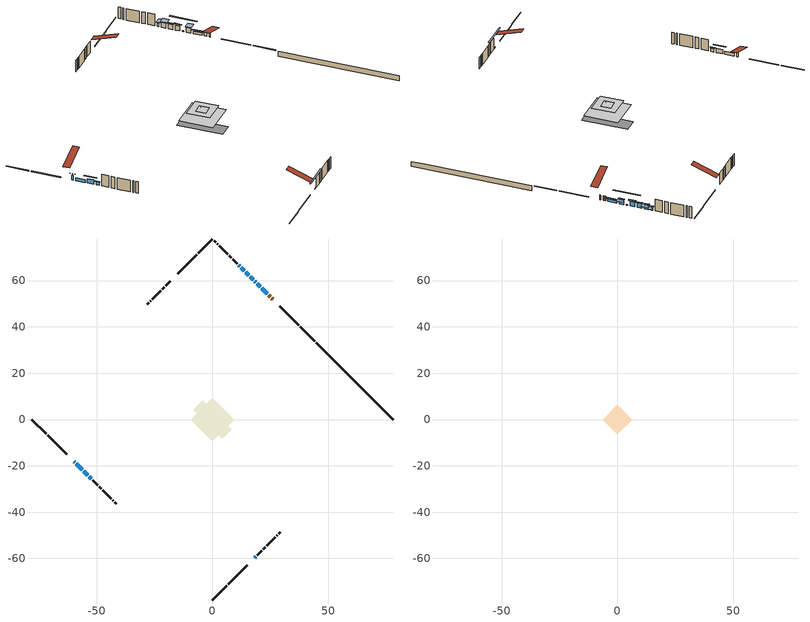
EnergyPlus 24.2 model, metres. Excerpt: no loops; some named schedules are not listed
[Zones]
conditioned space
 floor outside (Floor1 construction): -0.88,0 0,0.88 0.88,0 0,-0.88 z0.76
 floor adiabatic (AdiabaticFloorConstruction): -9.42,0 0,9.42 9.42,0 0,-9.42 z3.2
 floor foundation (Slab1 construction): -8.3,4.29 -4.29,8.3 8.3,-4.29 4.29,-8.3 z-1.37
 wall outside (RimJoist1 construction): 0,-77.94 6.22,-71.72 / -77.94,0 -71.72,-6.22 / 0,77.94 -6.22,71.72 / 44.09,33.85 37.87,40.07 z0.76:1.06
 wall outside (RimJoist2 construction): 6.88,-71.06 15.01,-62.93 / -71.06,-6.88 -62.93,-15.01 / -6.88,71.06 -15.01,62.93 / 37.21,40.73 29.08,48.86 z0.76:1.06
 wall outside (AdiabaticWallConstruction 1): 25.95,52 25.67,52.27 / 25.02,52.93 24.39,53.55 z0.76:2.79
 wall outside (AdiabaticWallConstruction): 23.74,54.21 21.26,56.69 z0.76:1.85; 20.6,57.34 19.38,58.56 z0.76:2.84; -59.79,-18.15 -59.44,-18.51 z0.76:2.74; -58.78,-19.16 -56.19,-21.75 z0.76:1.98; 18.72,59.22 18.3,59.64 / 18.15,-59.8 18.57,-59.37 z0.76:1.1; -55.54,-22.41 -53.81,-24.13 z0.76:2.59; -53.16,-24.79 -52.29,-25.65 z0.76:2.13; 17.65,60.3 16.37,61.57 / 15.71,62.23 14.44,63.51 / 13.78,64.16 12.5,65.44 z0.76:2.77; 11.85,66.09 11.42,66.53 z0.76:2.23
 wall outside (Wall1 construction): 19.23,-58.72 21.24,-56.7 / -51.64,-26.31 -49.62,-28.32 / -18.15,59.79 -20.17,57.78 / 10.76,67.18 8.74,69.2 z0.76:5.64
 wall outside (Wall2 construction): 21.9,-56.04 22.81,-55.14 / -48.96,-28.98 -48.05,-29.89 / -20.82,57.12 -21.73,56.21 / 8.09,69.86 7.18,70.76 z0.76:5.64
 wall outside (Wall3 construction): 23.46,-54.48 27.11,-50.84 / -47.4,-30.54 -43.75,-34.19 / -22.39,55.56 -26.03,51.91 / 6.52,71.42 2.88,75.07 z0.76:5.64
 wall outside (Wall4 construction): 27.76,-50.18 28.02,-49.93 / -43.1,-34.85 -42.85,-35.1 / -26.69,51.25 -26.94,51 / 2.22,75.72 1.97,75.97 z0.76:5.64
 wall outside (Wall5 construction): 28.67,-49.27 29.33,-48.61 / -42.19,-35.75 -41.53,-36.41 / -27.6,50.35 -28.25,49.69 / 1.31,76.63 0.66,77.29 z0.76:5.64
 wall foundation (FoundationWall1 construction): 44.75,33.19,-1.37 44.75,33.19,0.76 74.62,3.32,0.76 74.62,3.32,0.67 77.94,0,0.67 77.94,0,-1.37
 window (WindowConstruction): 23.74,54.21 21.26,56.68 z0.76:1.85
 window (WindowConstruction 7): 20.6,57.34 19.38,58.56 z0.76:2.84
 window (WindowConstruction 9): -59.79,-18.15 -59.44,-18.51 z0.76:2.74
 window (WindowConstruction 8): -58.78,-19.16 -56.19,-21.75 z0.76:1.98
 window (WindowConstruction 10): 18.72,59.22 18.3,59.64 z0.76:1.1
 window (WindowConstruction 11): 18.15,-59.79 18.57,-59.37 z0.76:1.1
 window (WindowConstruction 1): -55.54,-22.41 -53.81,-24.13 z0.76:2.59
 window (WindowConstruction 2): -53.16,-24.79 -52.29,-25.65 z0.76:2.13
 window (WindowConstruction 3): 17.65,60.3 16.37,61.57 z0.76:2.77
 window (WindowConstruction 4): 15.71,62.23 14.44,63.51 z0.76:2.77
 window (WindowConstruction 5): 13.78,64.16 12.5,65.44 z0.76:2.77
 window (WindowConstruction 6): 11.85,66.1 11.42,66.53 z0.76:2.23
 door (Door): 25.95,52 25.67,52.27 z0.76:2.79
 door (Door 1): 25.02,52.93 24.39,53.55 z0.76:2.79
 ceiling adiabatic (AdiabaticFloorConstruction): 0,-9.42 9.42,0 0,9.42 -9.42,0 z3.2
attic - vented
 floor to conditioned space (Floor2 construction Reversed): -2.73,0 0,2.73 2.73,0 0,-2.73 z5.64
 floor to conditioned space (Floor3 construction Reversed): -6.36,0 0,6.36 6.36,0 0,-6.36 z5.64
 floor to conditioned space (Floor4 construction Reversed): -1.58,0 0,1.58 1.58,0 0,-1.58 z5.64
 roof outside (Roof1 construction): 17.49,-60.45,5.64 10.57,-53.53,8.9 8.75,-55.36,8.9 15.67,-62.27,5.64; -60.45,-17.49,5.64 -53.53,-10.57,8.9 -55.36,-8.75,8.9 -62.27,-15.67,5.64; -17.49,60.45,5.64 -10.57,53.53,8.9 -8.75,55.36,8.9 -15.67,62.27,5.64; 26.6,51.34,5.64 19.69,44.42,8.9 21.51,42.6,8.9 28.43,49.52,5.64
shading: 20.93,57.01 24.06,53.88 24.39,54.21 21.26,57.34 z2.31; 19.17,58.77 20.81,57.13 22.54,58.86 20.89,60.5 z3.14; -58.9,-19.04 -60.33,-17.61 -60.54,-17.82 -59.11,-19.25 z3.5; 14.69,63.25 22.34,55.61 22.63,55.9 14.98,63.55 z6.21; 22.18,-55.76 14.53,-63.41 14.83,-63.7 22.47,-56.05 z6.21; -52.95,-24.99 -56.4,-21.54 -56.61,-21.76 -53.16,-25.2 z3.81; -52.08,-25.86 -53.37,-24.58 -53.69,-24.9 -52.41,-26.19 z2.43; 15.94,62 18.08,59.87 18.4,60.19 16.26,62.33 z3.38; 14.23,63.72 15.92,62.02 16.25,62.34 14.55,64.04 z3.06; 12.29,65.65 13.99,63.95 15.72,65.68 14.02,67.38 z3.06; 11.21,66.74 12.06,65.88 13.79,67.61 12.93,68.46 z2.53
[Building]
Building 1: Terrain=Suburbs
[Site:Location]
Montreal Mirabel Intl AP_QC: Latitude {deg}=45.68; Longitude {deg}=-74.03; Time Zone {hr}=-5; Elevation {m}=82; Keep Site Location Information=Yes
[Site:GroundTemperature:Shallow]
0.642858, -1.75623, -1.94836, -0.80987, 3.76054, 8.30966, 12.2535, 14.7518, 14.9641, 12.9321, 9.08883, 4.67926
[Site:WaterMainsTemperature]
Calculation Method=Schedule; Temperature Schedule=mains temperature schedule
[Material] Roughness=Rough; Thermal Absorptance=0.9
Name | Thickness {m} | Conductivity {W/m-K} | Density {kg/m3} | Specific Heat {J/kg-K} | Solar Absorptance | Visible Absorptance
asphalt or fiberglass shingles | 0.00635 | 0.162714 | 1121.4 | 1465.45 | 0.4 | 0.4
ceiling loosefill ins | 0.169333 | 0.0480833 | 16.02 | 1046.75 | 0.7 | 0.7
ceiling loosefill ins 1 | 0.254 | 0.0480833 | 16.02 | 1046.75 | 0.7 | 0.7
ceiling stud and cavity | 0.1397 | 0.0787857 | 65.682 | 1177.47 | 0.7 | 0.7
ceiling stud and cavity 1 | 0.1397 | 0.979432 | 65.682 | 1177.47 | 0.7 | 0.7
ceiling stud and cavity 2 | 0.1397 | 0.111742 | 65.682 | 1177.47 | 0.7 | 0.7
concrete 4.0 in. | 0.1016 | 1.803125 | 2242.8 | 837.4 | 0.7 | 0.7
concrete 8.0 in. | 0.2032 | 1.803125 | 2242.8 | 837.4 | 0.7 | 0.7
door material | 0.04445 | 0.0451087 | 512.64 | 1214.23 | 0.7 | 0.7
door material 1 | 0.04445 | 0.188738 | 512.64 | 1214.23 | 0.7 | 0.7
exterior vertical ins | 0.0354312 | 0.029427 | 32.04 | 1214.23 | 0.7 | 0.7
floor covering | 0.0127 | 0.0433444 | 54.468 | 1339.84 | 0.6 | 0.6
floor rigid ins | 0.103632 | 0.029427 | 32.04 | 1214.23 | 0.7 | 0.7
floor rigid ins 1; wall rigid ins 1 | 0.512978 | 0.029427 | 32.04 | 1214.23 | 0.7 | 0.7
floor stud and cavity | 0.1397 | 0.155504 | 92.3553 | 1139.71 | 0.7 | 0.7
floor stud and cavity 1 | 0.1397 | 1.75129 | 37.0049 | 1207.88 | 0.7 | 0.7
furniture material conditioned space 1 | 0.1524 | 0.115458 | 640.8 | 1214.23 | 0.6 | 0.6
gypsum board | 0.0127 | 0.160291 | 801 | 837.4 | 0.6 | 0.6
gypsum board 1 | 0.0127 | 0.160291 | 801 | 837.4 | 0.7 | 0.7
osb sheathing 0.5 in. | 0.0127 | 0.115458 | 512.64 | 1214.23 | 0.7 | 0.7
osb sheathing 0.75 in. | 0.01905 | 0.115458 | 512.64 | 1214.23 | 0.7 | 0.7
osb sheathing 2.0 in. | 0.0508 | 0.115458 | 512.64 | 1214.23 | 0.7 | 0.7
rim joist rigid ins; wall rigid ins | 0.051816 | 0.029427 | 32.04 | 1214.23 | 0.7 | 0.7
rim joist stud and cavity | 0.0508 | 0.0451784 | 125.044 | 1163.47 | 0.6 | 0.6
rim joist stud and cavity 1 | 0.0508 | 0.0436077 | 125.044 | 1163.47 | 0.6 | 0.6
wall stud and cavity | 0.1397 | 0.110499 | 139.0536 | 1170.24 | 0.7 | 0.7
wall stud and cavity 1 | 0.1397 | 0.0988026 | 139.0536 | 1170.24 | 0.7 | 0.7
wall stud and cavity 2 | 0.1397 | 0.105785 | 139.0536 | 1170.24 | 0.7 | 0.7
wall stud and cavity 3 | 0.1397 | 0.119486 | 139.0536 | 1170.24 | 0.7 | 0.7
wall stud and cavity 4 | 0.1397 | 0.133343 | 139.0536 | 1170.24 | 0.7 | 0.7
wall stud and cavity 5 | 0.0889 | 0.380278 | 52.3479 | 1209.89 | 0.7 | 0.7
wall stud and cavity 6 | 0.0889 | 0.391764 | 83.0341 | 1211.67 | 0.7 | 0.7
wood siding | 0.0254 | 0.102417 | 544.68 | 1172.36 | 0.4 | 0.4
wood siding 1; wood siding 2; wood siding 3 | 0.0254 | 0.102417 | 544.68 | 1172.36 | 0.7 | 0.7
[WindowMaterial:SimpleGlazingSystem]
Name | U-Factor {W/m2-K} | Solar Heat Gain Coefficient
WindowMaterial | 2.78847 | 0.61
WindowMaterial 1 | 2.79017 | 0.63
WindowMaterial 2 | 2.78676 | 0.61
WindowMaterial 3 | 2.79471 | 0.66
WindowMaterial 4 | 2.77541 | 0.54
WindowMaterial 5 | 1.80163 | 0.39
WindowMaterial 6 | 3.1053 | 0.51
WindowMaterial 7 | 2.66525 | 0.17
WindowMaterial 8 | 2.67945 | 0.43
[Construction]
AdiabaticFloorConstruction: floor stud and cavity 1, floor rigid ins 1, osb sheathing 0.75 in., floor covering
AdiabaticWallConstruction: wood siding 2, wall rigid ins 1, wall stud and cavity 5, gypsum board
AdiabaticWallConstruction 1: wood siding 3, wall rigid ins 1, wall stud and cavity 5, gypsum board
Door: door material
Door 1: door material 1
Floor1 construction: floor stud and cavity, floor rigid ins, osb sheathing 0.75 in., floor covering
Floor2 construction Reversed: gypsum board, ceiling stud and cavity, ceiling loosefill ins
Floor3 construction Reversed: gypsum board, ceiling stud and cavity 1, ceiling loosefill ins 1
Floor4 construction Reversed: gypsum board, ceiling stud and cavity 2, ceiling loosefill ins
FoundationWall1 construction: concrete 8.0 in., gypsum board 1
furniture construction conditioned space 1: furniture material conditioned space 1
PartitionWallConstruction: gypsum board, wall stud and cavity 6, gypsum board
RimJoist1 construction: wood siding 1, osb sheathing 2.0 in., rim joist stud and cavity
RimJoist2 construction: wood siding 1, rim joist rigid ins, osb sheathing 2.0 in., rim joist stud and cavity 1
Roof1 construction: asphalt or fiberglass shingles
Slab1 construction: concrete 4.0 in.
Wall1 construction: wood siding, wall rigid ins, osb sheathing 0.5 in., wall stud and cavity, gypsum board
Wall2 construction: wood siding, wall rigid ins, osb sheathing 0.5 in., wall stud and cavity 1, gypsum board
Wall3 construction: wood siding, wall rigid ins, osb sheathing 0.5 in., wall stud and cavity 2, gypsum board
Wall4 construction: wood siding, wall rigid ins, osb sheathing 0.5 in., wall stud and cavity 3, gypsum board
Wall5 construction: wood siding, wall rigid ins, osb sheathing 0.5 in., wall stud and cavity 4, gypsum board
WindowConstruction: WindowMaterial
WindowConstruction 1; WindowConstruction 8: WindowMaterial 1
WindowConstruction 10: WindowMaterial 7
WindowConstruction 11: WindowMaterial 8
WindowConstruction 2: WindowMaterial 2
WindowConstruction 3; WindowConstruction 4; WindowConstruction 5: WindowMaterial 3
WindowConstruction 6: WindowMaterial 4
WindowConstruction 7: WindowMaterial 5
WindowConstruction 9: WindowMaterial 6
[Zone] Multiplier=1; Part of Total Floor Area=Yes
Name | Volume {m3}
attic - vented | 53.3939
conditioned space | 704.9
[Space]
Name | Zone | Volume {m3}
attic - vented 1 | attic - vented | 53.3939
conditioned space 1 | conditioned space | 704.9
[ZoneInfiltration:EffectiveLeakageArea]
infil attic - vented 1: Zone or Space=attic - vented 1; Schedule=Always On Discrete; Effective Air Leakage Area {cm2}=4655.54; Stack Coefficient=0.000226748; Wind Coefficient=1.0174e-05
[ZoneMixing]
whole house fan mix: Zone or Space=attic - vented; Schedule=Always On Continuous; Design Flow Rate Calculation Method=Flow/Zone; Design Flow Rate {m3/s}=0; Source Zone or Space=conditioned space
[SurfaceProperty:ExposedFoundationPerimeter]
Slab1: Exposed Perimeter Calculation Method=TotalExposedPerimeter; Total Exposed Perimeter {m}=46.94
[InternalMass] Zone or ZoneList=conditioned space; Space or SpaceList=conditioned space 1
Name | Construction | Surface Area {m2}
furniture mass conditioned space 1 | furniture construction conditioned space 1 | 111.928
partition wall mass | PartitionWallConstruction | 279.82
[Lights]
interior lighting: Zone or ZoneList or Space or SpaceList=conditioned space 1; Schedule=interior lighting schedule; Design Level Calculation Method=LightingLevel; Lighting Level {W}=343.2; Return Air Fraction=0; Fraction Radiant=0.6; Fraction Visible=0.2; Fraction Replaceable=1
[People]
occupants: Zone or ZoneList or Space or SpaceList=conditioned space 1; Number of People Schedule=occupants schedule; Number of People Calculation Method=People; Number of People=3; Fraction Radiant=0.314171; Sensible Heat Fraction=0.56303; Activity Level Schedule=occupants activity schedule; Carbon Dioxide Generation Rate {m3/s-W}=0; Enable ASHRAE 55 Comfort Warnings=No; Mean Radiant Temperature Calculation Type=EnclosureAveraged
[ElectricEquipment] Zone or ZoneList or Space or SpaceList=conditioned space 1; Design Level Calculation Method=EquipmentLevel
Name | Schedule | Design Level {W} | Fraction Latent | Fraction Radiant | Fraction Lost
clothes dryer | clothes dryer schedule | 140.772 | 0.015 | 0.081 | 0.85
clothes washer | clothes washer schedule | 32.1985 | 0.03 | 0.162 | 0.7
cooking range | cooking range schedule | 215.147 | 0.08 | 0.432 | 0.2
dishwasher | dishwasher schedule | 66.8632 | 0.3 | 0.18 | 0.4
fridge | fridge schedule | 72.9452 | 0 | 0.6 | 0
mech vent bath fan 0 | mech vent bath fan 0 schedule | 50.2 | 0 | 0 | 1
mech vent bath fan 1 | mech vent bath fan 1 schedule | 50.2 | 0 | 0 | 1
mech vent house fan | mech vent house fan schedule | 19.9167 | 0 | 0 | 0.5
mech vent house fan cfis | mech vent house fan cfis schedule | 0 | 0 | 0 | 0
mech vent range fan 0 | mech vent range fan 0 schedule | 57 | 0 | 0 | 1
misc plug loads | misc plug loads schedule | 494.7 | 0.045 | 0.513 | 0.1
whole house fan | Always On Discrete | 0 | 0 | 0 | 1
[OtherEquipment] Zone or ZoneList or Space or SpaceList=conditioned space 1; Design Level Calculation Method=EquipmentLevel
Name | Fuel Type | Schedule | Design Level {W} | Fraction Latent | Fraction Radiant | Fraction Lost
clothes dryer 1 | Electricity | clothes dryer schedule | 0 | 0.015 | 0.081 | 0.85
cooking range 1 | Electricity | cooking range schedule | 0 | 0.08 | 0.432 | 0.2
general water use latent | None | general water use schedule | 62.594 | 1 | 0 | 0
general water use sensible | None | general water use schedule | -61.6891 | 0 | 0.6 | 0
mech vent house fan latent load | None | Always On Discrete | 0 | 1 | 0 | 0
mech vent house fan sensible load | None | Always On Discrete | 0 | 0 | 0 | 0
water heater energy adjustment1 | Electricity | Always On Discrete | 0.01 | 0 | 0 | 1
[ZoneInfiltration:DesignFlowRate] Zone or ZoneList or Space or SpaceList=conditioned space 1; Schedule=Always On Discrete; Design Flow Rate Calculation Method=Flow/Zone; Design Flow Rate {m3/s}=0
infil flow; natural vent flow; whole house fan flow
[Foundation:Kiva]
Foundation Kiva 1: Initial Indoor Air Temperature {C}=18; Wall Height Above Grade {m}=0.759988; Wall Depth Below Slab {m}=0.2032; Custom Block Material Name 1=exterior vertical ins; Custom Block Depth 1 {m}=2.13; Custom Block X Position 1 {m}=0.2159; Custom Block Z Position 1 {m}=0
[Foundation:Kiva:Settings]
Soil Conductivity {W/m-K}=0.849921; Soil Density {kg/m3}=1842.3; Soil Specific Heat {J/kg-K}=418.7; Ground Solar Absorptivity=0.9; Ground Thermal Absorptivity=0.9; Ground Surface Roughness {m}=0.03; Far-Field Width {m}=40; Deep-Ground Boundary Condition=ZeroFlux; Deep-Ground Depth {m}=40; Minimum Cell Dimension {m}=0.2; Maximum Cell Growth Coefficient=3; Simulation Timestep=Timestep
[Exterior:Lights]
exterior lighting: Schedule=exterior lighting schedule; Design Level {W}=75.6
[Schedule:Constant]
Name | Hourly Value
Always On Continuous; mech vent house fan schedule; mech vent house fan cfis schedule; Always On Discrete | 1
occupants activity schedule | 117.228
fridge schedule | 0
[Schedule:Week:Daily]
interior lighting schedule Week Rule - Jan1-Jan27: interior lighting schedule day, interior lighting schedule day, interior lighting schedule day, interior lighting schedule day, interior lighting schedule day, interior lighting schedule day, interior lighting schedule day, interior lighting schedule default day, interior lighting schedule default day, interior lighting schedule default day, interior lighting schedule default day, interior lighting schedule default day
interior lighting schedule Week Rule - Jan28-Feb3: interior lighting schedule day, interior lighting schedule day, interior lighting schedule day, interior lighting schedule day, interior lighting schedule day 1, interior lighting schedule day 1, interior lighting schedule day 1, interior lighting schedule default day, interior lighting schedule default day, interior lighting schedule default day, interior lighting schedule default day, interior lighting schedule default day
interior lighting schedule Week Rule - Feb4-Feb24: interior lighting schedule day 1, interior lighting schedule day 1, interior lighting schedule day 1, interior lighting schedule day 1, interior lighting schedule day 1, interior lighting schedule day 1, interior lighting schedule day 1, interior lighting schedule default day, interior lighting schedule default day, interior lighting schedule default day, interior lighting schedule default day, interior lighting schedule default day
interior lighting schedule Week Rule - Feb25-Mar3: interior lighting schedule day 1, interior lighting schedule day 1, interior lighting schedule day 1, interior lighting schedule day 1, interior lighting schedule day 2, interior lighting schedule day 2, interior lighting schedule day 2, interior lighting schedule default day, interior lighting schedule default day, interior lighting schedule default day, interior lighting schedule default day, interior lighting schedule default day
interior lighting schedule Week Rule - Mar4-Mar31: interior lighting schedule day 2, interior lighting schedule day 2, interior lighting schedule day 2, interior lighting schedule day 2, interior lighting schedule day 2, interior lighting schedule day 2, interior lighting schedule day 2, interior lighting schedule default day, interior lighting schedule default day, interior lighting schedule default day, interior lighting schedule default day, interior lighting schedule default day
interior lighting schedule Week Rule - Apr1-Apr28: interior lighting schedule day 3, interior lighting schedule day 3, interior lighting schedule day 3, interior lighting schedule day 3, interior lighting schedule day 3, interior lighting schedule day 3, interior lighting schedule day 3, interior lighting schedule default day, interior lighting schedule default day, interior lighting schedule default day, interior lighting schedule default day, interior lighting schedule default day
interior lighting schedule Week Rule - Apr29-May5: interior lighting schedule day 3, interior lighting schedule day 3, interior lighting schedule day 4, interior lighting schedule day 4, interior lighting schedule day 4, interior lighting schedule day 4, interior lighting schedule day 4, interior lighting schedule default day, interior lighting schedule default day, interior lighting schedule default day, interior lighting schedule default day, interior lighting schedule default day
interior lighting schedule Week Rule - May6-May26: interior lighting schedule day 4, interior lighting schedule day 4, interior lighting schedule day 4, interior lighting schedule day 4, interior lighting schedule day 4, interior lighting schedule day 4, interior lighting schedule day 4, interior lighting schedule default day, interior lighting schedule default day, interior lighting schedule default day, interior lighting schedule default day, interior lighting schedule default day
interior lighting schedule Week Rule - May27-Jun2: interior lighting schedule day 4, interior lighting schedule day 4, interior lighting schedule day 4, interior lighting schedule day 4, interior lighting schedule day 4, interior lighting schedule day 5, interior lighting schedule day 5, interior lighting schedule default day, interior lighting schedule default day, interior lighting schedule default day, interior lighting schedule default day, interior lighting schedule default day
interior lighting schedule Week Rule - Jun3-Jun30: interior lighting schedule day 5, interior lighting schedule day 5, interior lighting schedule day 5, interior lighting schedule day 5, interior lighting schedule day 5, interior lighting schedule day 5, interior lighting schedule day 5, interior lighting schedule default day, interior lighting schedule default day, interior lighting schedule default day, interior lighting schedule default day, interior lighting schedule default day
interior lighting schedule Week Rule - Jul1-Jul28: interior lighting schedule day 6, interior lighting schedule day 6, interior lighting schedule day 6, interior lighting schedule day 6, interior lighting schedule day 6, interior lighting schedule day 6, interior lighting schedule day 6, interior lighting schedule default day, interior lighting schedule default day, interior lighting schedule default day, interior lighting schedule default day, interior lighting schedule default day
interior lighting schedule Week Rule - Jul29-Aug4: interior lighting schedule day 6, interior lighting schedule day 6, interior lighting schedule day 6, interior lighting schedule day 7, interior lighting schedule day 7, interior lighting schedule day 7, interior lighting schedule day 7, interior lighting schedule default day, interior lighting schedule default day, interior lighting schedule default day, interior lighting schedule default day, interior lighting schedule default day
interior lighting schedule Week Rule - Aug5-Aug25: interior lighting schedule day 7, interior lighting schedule day 7, interior lighting schedule day 7, interior lighting schedule day 7, interior lighting schedule day 7, interior lighting schedule day 7, interior lighting schedule day 7, interior lighting schedule default day, interior lighting schedule default day, interior lighting schedule default day, interior lighting schedule default day, interior lighting schedule default day
interior lighting schedule Week Rule - Aug26-Sep1: interior lighting schedule day 7, interior lighting schedule day 7, interior lighting schedule day 7, interior lighting schedule day 7, interior lighting schedule day 7, interior lighting schedule day 7, interior lighting schedule day 8, interior lighting schedule default day, interior lighting schedule default day, interior lighting schedule default day, interior lighting schedule default day, interior lighting schedule default day
interior lighting schedule Week Rule - Sep2-Sep29: interior lighting schedule day 8, interior lighting schedule day 8, interior lighting schedule day 8, interior lighting schedule day 8, interior lighting schedule day 8, interior lighting schedule day 8, interior lighting schedule day 8, interior lighting schedule default day, interior lighting schedule default day, interior lighting schedule default day, interior lighting schedule default day, interior lighting schedule default day
interior lighting schedule Week Rule - Sep30-Oct6: interior lighting schedule day 8, interior lighting schedule day 9, interior lighting schedule day 9, interior lighting schedule day 9, interior lighting schedule day 9, interior lighting schedule day 9, interior lighting schedule day 9, interior lighting schedule default day, interior lighting schedule default day, interior lighting schedule default day, interior lighting schedule default day, interior lighting schedule default day
interior lighting schedule Week Rule - Oct7-Oct27: interior lighting schedule day 9, interior lighting schedule day 9, interior lighting schedule day 9, interior lighting schedule day 9, interior lighting schedule day 9, interior lighting schedule day 9, interior lighting schedule day 9, interior lighting schedule default day, interior lighting schedule default day, interior lighting schedule default day, interior lighting schedule default day, interior lighting schedule default day
interior lighting schedule Week Rule - Oct28-Nov3: interior lighting schedule day 9, interior lighting schedule day 9, interior lighting schedule day 9, interior lighting schedule day 9, interior lighting schedule day 10, interior lighting schedule day 10, interior lighting schedule day 10, interior lighting schedule default day, interior lighting schedule default day, interior lighting schedule default day, interior lighting schedule default day, interior lighting schedule default day
interior lighting schedule Week Rule - Nov4-Nov24: interior lighting schedule day 10, interior lighting schedule day 10, interior lighting schedule day 10, interior lighting schedule day 10, interior lighting schedule day 10, interior lighting schedule day 10, interior lighting schedule day 10, interior lighting schedule default day, interior lighting schedule default day, interior lighting schedule default day, interior lighting schedule default day, interior lighting schedule default day
interior lighting schedule Week Rule - Nov25-Dec1: interior lighting schedule day 10, interior lighting schedule day 10, interior lighting schedule day 10, interior lighting schedule day 10, interior lighting schedule day 10, interior lighting schedule day 10, interior lighting schedule day 11, interior lighting schedule default day, interior lighting schedule default day, interior lighting schedule default day, interior lighting schedule default day, interior lighting schedule default day
interior lighting schedule Week Rule - Dec2-Dec31: interior lighting schedule day 11, interior lighting schedule day 11, interior lighting schedule day 11, interior lighting schedule day 11, interior lighting schedule day 11, interior lighting schedule day 11, interior lighting schedule day 11, interior lighting schedule default day, interior lighting schedule default day, interior lighting schedule default day, interior lighting schedule default day, interior lighting schedule default day
occupants schedule Week Rule - Jan1-Dec31: occupants schedule day, occupants schedule day, occupants schedule day, occupants schedule day, occupants schedule day, occupants schedule day, occupants schedule day, occupants schedule default day, occupants schedule default day, occupants schedule default day, occupants schedule default day, occupants schedule default day
clothes dryer schedule Week Rule - Jan1-Dec31: clothes dryer schedule day, clothes dryer schedule day, clothes dryer schedule day, clothes dryer schedule day, clothes dryer schedule day, clothes dryer schedule day, clothes dryer schedule day, clothes dryer schedule default day, clothes dryer schedule default day, clothes dryer schedule default day, clothes dryer schedule default day, clothes dryer schedule default day
clothes washer schedule Week Rule - Jan1-Dec31: clothes washer schedule day, clothes washer schedule day, clothes washer schedule day, clothes washer schedule day, clothes washer schedule day, clothes washer schedule day, clothes washer schedule day, clothes washer schedule default day, clothes washer schedule default day, clothes washer schedule default day, clothes washer schedule default day, clothes washer schedule default day
cooking range schedule Week Rule - Jan1-Dec31: cooking range schedule day, cooking range schedule day, cooking range schedule day, cooking range schedule day, cooking range schedule day, cooking range schedule day, cooking range schedule day, cooking range schedule default day, cooking range schedule default day, cooking range schedule default day, cooking range schedule default day, cooking range schedule default day
dishwasher schedule Week Rule - Jan1-Dec31: dishwasher schedule day, dishwasher schedule day, dishwasher schedule day, dishwasher schedule day, dishwasher schedule day, dishwasher schedule day, dishwasher schedule day, dishwasher schedule default day, dishwasher schedule default day, dishwasher schedule default day, dishwasher schedule default day, dishwasher schedule default day
mech vent bath fan 0 schedule Week Rule - Jan1-Dec31: mech vent bath fan 0 schedule day, mech vent bath fan 0 schedule day, mech vent bath fan 0 schedule day, mech vent bath fan 0 schedule day, mech vent bath fan 0 schedule day, mech vent bath fan 0 schedule day, mech vent bath fan 0 schedule day, mech vent bath fan 0 schedule default day, mech vent bath fan 0 schedule default day, mech vent bath fan 0 schedule default day, mech vent bath fan 0 schedule default day, mech vent bath fan 0 schedule default day
mech vent bath fan 1 schedule Week Rule - Jan1-Dec31: mech vent bath fan 1 schedule day, mech vent bath fan 1 schedule day, mech vent bath fan 1 schedule day, mech vent bath fan 1 schedule day, mech vent bath fan 1 schedule day, mech vent bath fan 1 schedule day, mech vent bath fan 1 schedule day, mech vent bath fan 1 schedule default day, mech vent bath fan 1 schedule default day, mech vent bath fan 1 schedule default day, mech vent bath fan 1 schedule default day, mech vent bath fan 1 schedule default day
mech vent range fan 0 schedule Week Rule - Jan1-Dec31: mech vent range fan 0 schedule day, mech vent range fan 0 schedule day, mech vent range fan 0 schedule day, mech vent range fan 0 schedule day, mech vent range fan 0 schedule day, mech vent range fan 0 schedule day, mech vent range fan 0 schedule day, mech vent range fan 0 schedule default day, mech vent range fan 0 schedule default day, mech vent range fan 0 schedule default day, mech vent range fan 0 schedule default day, mech vent range fan 0 schedule default day
misc plug loads schedule Week Rule - Jan1-Dec31: misc plug loads schedule day, misc plug loads schedule day, misc plug loads schedule day, misc plug loads schedule day, misc plug loads schedule day, misc plug loads schedule day, misc plug loads schedule day, misc plug loads schedule default day, misc plug loads schedule default day, misc plug loads schedule default day, misc plug loads schedule default day, misc plug loads schedule default day
general water use schedule Week Rule - Jan1-Dec31: general water use schedule day, general water use schedule day, general water use schedule day, general water use schedule day, general water use schedule day, general water use schedule day, general water use schedule day, general water use schedule default day, general water use schedule default day, general water use schedule default day, general water use schedule default day, general water use schedule default day
exterior lighting schedule Week Rule - Jan1-Jan27: exterior lighting schedule day, exterior lighting schedule day, exterior lighting schedule day, exterior lighting schedule day, exterior lighting schedule day, exterior lighting schedule day, exterior lighting schedule day, exterior lighting schedule default day, exterior lighting schedule default day, exterior lighting schedule default day, exterior lighting schedule default day, exterior lighting schedule default day
exterior lighting schedule Week Rule - Jan28-Feb3: exterior lighting schedule day, exterior lighting schedule day, exterior lighting schedule day, exterior lighting schedule day, exterior lighting schedule day 1, exterior lighting schedule day 1, exterior lighting schedule day 1, exterior lighting schedule default day, exterior lighting schedule default day, exterior lighting schedule default day, exterior lighting schedule default day, exterior lighting schedule default day
exterior lighting schedule Week Rule - Feb4-Feb24: exterior lighting schedule day 1, exterior lighting schedule day 1, exterior lighting schedule day 1, exterior lighting schedule day 1, exterior lighting schedule day 1, exterior lighting schedule day 1, exterior lighting schedule day 1, exterior lighting schedule default day, exterior lighting schedule default day, exterior lighting schedule default day, exterior lighting schedule default day, exterior lighting schedule default day
exterior lighting schedule Week Rule - Feb25-Mar3: exterior lighting schedule day 1, exterior lighting schedule day 1, exterior lighting schedule day 1, exterior lighting schedule day 1, exterior lighting schedule day 2, exterior lighting schedule day 2, exterior lighting schedule day 2, exterior lighting schedule default day, exterior lighting schedule default day, exterior lighting schedule default day, exterior lighting schedule default day, exterior lighting schedule default day
exterior lighting schedule Week Rule - Mar4-Mar31: exterior lighting schedule day 2, exterior lighting schedule day 2, exterior lighting schedule day 2, exterior lighting schedule day 2, exterior lighting schedule day 2, exterior lighting schedule day 2, exterior lighting schedule day 2, exterior lighting schedule default day, exterior lighting schedule default day, exterior lighting schedule default day, exterior lighting schedule default day, exterior lighting schedule default day
exterior lighting schedule Week Rule - Apr1-Apr28: exterior lighting schedule day 3, exterior lighting schedule day 3, exterior lighting schedule day 3, exterior lighting schedule day 3, exterior lighting schedule day 3, exterior lighting schedule day 3, exterior lighting schedule day 3, exterior lighting schedule default day, exterior lighting schedule default day, exterior lighting schedule default day, exterior lighting schedule default day, exterior lighting schedule default day
exterior lighting schedule Week Rule - Apr29-May5: exterior lighting schedule day 3, exterior lighting schedule day 3, exterior lighting schedule day 4, exterior lighting schedule day 4, exterior lighting schedule day 4, exterior lighting schedule day 4, exterior lighting schedule day 4, exterior lighting schedule default day, exterior lighting schedule default day, exterior lighting schedule default day, exterior lighting schedule default day, exterior lighting schedule default day
exterior lighting schedule Week Rule - May6-May26: exterior lighting schedule day 4, exterior lighting schedule day 4, exterior lighting schedule day 4, exterior lighting schedule day 4, exterior lighting schedule day 4, exterior lighting schedule day 4, exterior lighting schedule day 4, exterior lighting schedule default day, exterior lighting schedule default day, exterior lighting schedule default day, exterior lighting schedule default day, exterior lighting schedule default day
exterior lighting schedule Week Rule - May27-Jun2: exterior lighting schedule day 4, exterior lighting schedule day 4, exterior lighting schedule day 4, exterior lighting schedule day 4, exterior lighting schedule day 4, exterior lighting schedule day 5, exterior lighting schedule day 5, exterior lighting schedule default day, exterior lighting schedule default day, exterior lighting schedule default day, exterior lighting schedule default day, exterior lighting schedule default day
exterior lighting schedule Week Rule - Jun3-Jun30: exterior lighting schedule day 5, exterior lighting schedule day 5, exterior lighting schedule day 5, exterior lighting schedule day 5, exterior lighting schedule day 5, exterior lighting schedule day 5, exterior lighting schedule day 5, exterior lighting schedule default day, exterior lighting schedule default day, exterior lighting schedule default day, exterior lighting schedule default day, exterior lighting schedule default day
[Schedule:Year]
interior lighting schedule: interior lighting schedule Week Rule - Jan1-Jan27, 1, 1, 1, 27, interior lighting schedule Week Rule - Jan28-Feb3, 1, 28, 2, 3, interior lighting schedule Week Rule - Feb4-Feb24, 2, 4, 2, 24, interior lighting schedule Week Rule - Feb25-Mar3, 2, 25, 3, 3, interior lighting schedule Week Rule - Mar4-Mar31, 3, 4, 3, 31, interior lighting schedule Week Rule - Apr1-Apr28, 4, 1, 4, 28, interior lighting schedule Week Rule - Apr29-May5, 4, 29, 5, 5, interior lighting schedule Week Rule - May6-May26, 5, 6, 5, 26, interior lighting schedule Week Rule - May27-Jun2, 5, 27, 6, 2, interior lighting schedule Week Rule - Jun3-Jun30, 6, 3, 6, 30, interior lighting schedule Week Rule - Jul1-Jul28, 7, 1, 7, 28, interior lighting schedule Week Rule - Jul29-Aug4, 7, 29, 8, 4, interior lighting schedule Week Rule - Aug5-Aug25, 8, 5, 8, 25, interior lighting schedule Week Rule - Aug26-Sep1, 8, 26, 9, 1, interior lighting schedule Week Rule - Sep2-Sep29, 9, 2, 9, 29, interior lighting schedule Week Rule - Sep30-Oct6, 9, 30, 10, 6, interior lighting schedule Week Rule - Oct7-Oct27, 10, 7, 10, 27, interior lighting schedule Week Rule - Oct28-Nov3, 10, 28, 11, 3, interior lighting schedule Week Rule - Nov4-Nov24, 11, 4, 11, 24, interior lighting schedule Week Rule - Nov25-Dec1, 11, 25, 12, 1, interior lighting schedule Week Rule - Dec2-Dec31, 12, 2, 12, 31
occupants schedule: occupants schedule Week Rule - Jan1-Dec31, 1, 1, 12, 31
clothes dryer schedule: clothes dryer schedule Week Rule - Jan1-Dec31, 1, 1, 12, 31
clothes washer schedule: clothes washer schedule Week Rule - Jan1-Dec31, 1, 1, 12, 31
cooking range schedule: cooking range schedule Week Rule - Jan1-Dec31, 1, 1, 12, 31
dishwasher schedule: dishwasher schedule Week Rule - Jan1-Dec31, 1, 1, 12, 31
mech vent bath fan 0 schedule: mech vent bath fan 0 schedule Week Rule - Jan1-Dec31, 1, 1, 12, 31
mech vent bath fan 1 schedule: mech vent bath fan 1 schedule Week Rule - Jan1-Dec31, 1, 1, 12, 31
mech vent range fan 0 schedule: mech vent range fan 0 schedule Week Rule - Jan1-Dec31, 1, 1, 12, 31
misc plug loads schedule: misc plug loads schedule Week Rule - Jan1-Dec31, 1, 1, 12, 31
general water use schedule: general water use schedule Week Rule - Jan1-Dec31, 1, 1, 12, 31
exterior lighting schedule: exterior lighting schedule Week Rule - Jan1-Jan27, 1, 1, 1, 27, exterior lighting schedule Week Rule - Jan28-Feb3, 1, 28, 2, 3, exterior lighting schedule Week Rule - Feb4-Feb24, 2, 4, 2, 24, exterior lighting schedule Week Rule - Feb25-Mar3, 2, 25, 3, 3, exterior lighting schedule Week Rule - Mar4-Mar31, 3, 4, 3, 31, exterior lighting schedule Week Rule - Apr1-Apr28, 4, 1, 4, 28, exterior lighting schedule Week Rule - Apr29-May5, 4, 29, 5, 5, exterior lighting schedule Week Rule - May6-May26, 5, 6, 5, 26, exterior lighting schedule Week Rule - May27-Jun2, 5, 27, 6, 2, exterior lighting schedule Week Rule - Jun3-Jun30, 6, 3, 6, 30, exterior lighting schedule Week Rule - Jul1-Jul28, 7, 1, 7, 28, exterior lighting schedule Week Rule - Jul29-Aug4, 7, 29, 8, 4, exterior lighting schedule Week Rule - Aug5-Aug25, 8, 5, 8, 25, exterior lighting schedule Week Rule - Aug26-Sep1, 8, 26, 9, 1, exterior lighting schedule Week Rule - Sep2-Sep29, 9, 2, 9, 29, exterior lighting schedule Week Rule - Sep30-Oct6, 9, 30, 10, 6, exterior lighting schedule Week Rule - Oct7-Oct27, 10, 7, 10, 27, exterior lighting schedule Week Rule - Oct28-Nov3, 10, 28, 11, 3, exterior lighting schedule Week Rule - Nov4-Nov24, 11, 4, 11, 24, exterior lighting schedule Week Rule - Nov25-Dec1, 11, 25, 12, 1, exterior lighting schedule Week Rule - Dec2-Dec31, 12, 2, 12, 31
[Schedule:Compact]
mains temperature schedule: Through: 01/01, For: AllDays, Until: 24:00, 5.61444, Through: 01/02, For: AllDays, Until: 24:00, 5.535, Through: 01/03, For: AllDays, Until: 24:00, 5.45667, Through: 01/04, For: AllDays, Until: 24:00, 5.37944, Through: 01/05, For: AllDays, Until: 24:00, 5.30333, Through: 01/06, For: AllDays, Until: 24:00, 5.22889, Through: 01/07, For: AllDays, Until: 24:00, 5.15611, Through: 01/08, For: AllDays, Until: 24:00, 5.08389, Through: 01/09, For: AllDays, Until: 24:00, 5.01333, Through: 01/10, For: AllDays, Until: 24:00, 4.94444, Through: 01/11, For: AllDays, Until: 24:00, 4.87667, Through: 01/12, For: AllDays, Until: 24:00, 4.81056, Through: 01/13, For: AllDays, Until: 24:00, 4.74556, Through: 01/14, For: AllDays, Until: 24:00, 4.68222, Through: 01/15, For: AllDays, Until: 24:00, 4.62056, Through: 01/16, For: AllDays, Until: 24:00, 4.56, Through: 01/17, For: AllDays, Until: 24:00, 4.50111, Through: 01/18, For: AllDays, Until: 24:00, 4.44389, Through: 01/19, For: AllDays, Until: 24:00, 4.38778, Through: 01/20, For: AllDays, Until: 24:00, 4.33389, Through: 01/21, For: AllDays, Until: 24:00, 4.28111, Through: 01/22, For: AllDays, Until: 24:00, 4.23, Through: 01/23, For: AllDays, Until: 24:00, 4.18056, Through: 01/24, For: AllDays, Until: 24:00, 4.13278, Through: 01/25, For: AllDays, Until: 24:00, 4.08667, Through: 01/26, For: AllDays, Until: 24:00, 4.04222, Through: 01/27, For: AllDays, Until: 24:00, 3.99944, Through: 01/28, For: AllDays, Until: 24:00, 3.95833, Through: 01/29, For: AllDays, Until: 24:00, 3.91889, Through: 01/30, For: AllDays, Until: 24:00, 3.88111, Through: 01/31, For: AllDays, Until: 24:00, 3.845, Through: 02/01, For: AllDays, Until: 24:00, 3.81056, Through: 02/02, For: AllDays, Until: 24:00, 3.77778, Through: 02/03, For: AllDays, Until: 24:00, 3.74722, Through: 02/04, For: AllDays, Until: 24:00, 3.71833, Through: 02/05, For: AllDays, Until: 24:00, 3.69056, Through: 02/06, For: AllDays, Until: 24:00, 3.66556, Through: 02/07, For: AllDays, Until: 24:00, 3.64167, Through: 02/08, For: AllDays, Until: 24:00, 3.61944, Through: 02/09, For: AllDays, Until: 24:00, 3.59944, Through: 02/10, For: AllDays, Until: 24:00, 3.58111, Through: 02/11, For: AllDays, Until: 24:00, 3.56444, Through: 02/12, For: AllDays, Until: 24:00, 3.55, Through: 02/13, For: AllDays, Until: 24:00, 3.53667, Through: 02/14, For: AllDays, Until: 24:00, 3.52556, Through: 02/15, For: AllDays, Until: 24:00, 3.51667, Through: 02/16, For: AllDays, Until: 24:00, 3.50889, Through: 02/17, For: AllDays, Until: 24:00, 3.50333, Through: 02/18, For: AllDays, Until: 24:00, 3.49944, Through: 02/19, For: AllDays, Until: 24:00, 3.49778, Through: 02/20, For: AllDays, Until: 24:00, 3.49778, Through: 02/21, For: AllDays, Until: 24:00, 3.49944, Through: 02/22, For: AllDays, Until: 24:00, 3.50278, Through: 02/23, For: AllDays, Until: 24:00, 3.50833, Through: 02/24, For: AllDays, Until: 24:00, 3.515, Through: 02/25, For: AllDays, Until: 24:00, 3.52444, Through: 02/26, For: AllDays, Until: 24:00, 3.535, Through: 02/27, For: AllDays, Until: 24:00, 3.54778, Through: 02/28, For: AllDays, Until: 24:00, 3.56222, Through: 03/01, For: AllDays, Until: 24:00, 3.57833, Through: 03/02, For: AllDays, Until: 24:00, 3.59667, Through: 03/03, For: AllDays, Until: 24:00, 3.61667, Through: 03/04, For: AllDays, Until: 24:00, 3.63833, Through: 03/05, For: AllDays, Until: 24:00, 3.66167, Through: 03/06, For: AllDays, Until: 24:00, 3.68667, Through: 03/07, For: AllDays, Until: 24:00, 3.71389, Through: 03/08, For: AllDays, Until: 24:00, 3.74278, Through: 03/09, For: AllDays, Until: 24:00, 3.77333, Through: 03/10, For: AllDays, Until: 24:00, 3.80556, Through: 03/11, For: AllDays, Until: 24:00, 3.83944, Through: 03/12, For: AllDays, Until: 24:00, 3.87556, Through: 03/13, For: AllDays, Until: 24:00, 3.91278, Through: 03/14, For: AllDays, Until: 24:00, 3.95222, Through: 03/15, For: AllDays, Until: 24:00, 3.99278, Through: 03/16, For: AllDays, Until: 24:00, 4.03556, Through: 03/17, For: AllDays, Until: 24:00, 4.08, Through: 03/18, For: AllDays, Until: 24:00, 4.12556, Through: 03/19, For: AllDays, Until: 24:00, 4.17333, Through: 03/20, For: AllDays, Until: 24:00, 4.22278, Through: 03/21, For: AllDays, Until: 24:00, 4.27333, Through: 03/22, For: AllDays, Until: 24:00, 4.32556, Through: 03/23, For: AllDays, Until: 24:00, 4.38, Through: 03/24, For: AllDays, Until: 24:00, 4.43556, Through: 03/25, For: AllDays, Until: 24:00, 4.49222, Through: 03/26, For: AllDays, Until: 24:00, 4.55111, Through: 03/27, For: AllDays, Until: 24:00, 4.61111, Through: 03/28, For: AllDays, Until: 24:00, 4.67278, Through: 03/29, For: AllDays, Until: 24:00, 4.73611, Through: 03/30, For: AllDays, Until: 24:00, 4.80056, Through: 03/31, For: AllDays, Until: 24:00, 4.86667, Through: 04/01, For: AllDays, Until: 24:00, 4.93444, Through: 04/02, For: AllDays, Until: 24:00, 5.00333, Through: 04/03, For: AllDays, Until: 24:00, 5.07333, Through: 04/04, For: AllDays, Until: 24:00, 5.145, Through: 04/05, For: AllDays, Until: 24:00, 5.21833, Through: 04/06, For: AllDays, Until: 24:00, 5.29222, Through: 04/07, For: AllDays, Until: 24:00, 5.36778, Through: 04/08, For: AllDays, Until: 24:00, 5.445, Through: 04/09, For: AllDays, Until: 24:00, 5.52333, Through: 04/10, For: AllDays, Until: 24:00, 5.60222, Through: 04/11, For: AllDays, Until: 24:00, 5.68278, Through: 04/12, For: AllDays, Until: 24:00, 5.765, Through: 04/13, For: AllDays, Until: 24:00, 5.84778, Through: 04/14, For: AllDays, Until: 24:00, 5.93167, Through: 04/15, For: AllDays, Until: 24:00, 6.01722, Through: 04/16, For: AllDays, Until: 24:00, 6.10333, Through: 04/17, For: AllDays, Until: 24:00, 6.19056, Through: 04/18, For: AllDays, Until: 24:00, 6.27889, Through: 04/19, For: AllDays, Until: 24:00, 6.36833, Through: 04/20, For: AllDays, Until: 24:00, 6.45833, Through: 04/21, For: AllDays, Until: 24:00, 6.55, Through: 04/22, For: AllDays, Until: 24:00, 6.64222, Through: 04/23, For: AllDays, Until: 24:00, 6.735, Through: 04/24, For: AllDays, Until: 24:00, 6.82944, Through: 04/25, For: AllDays, Until: 24:00, 6.92389, Through: 04/26, For: AllDays, Until: 24:00, 7.01944, Through: 04/27, For: AllDays, Until: 24:00, 7.11611, Through: 04/28, For: AllDays, Until: 24:00, 7.21333, Through: 04/29, For: AllDays, Until: 24:00, 7.31111, Through: 04/30, For: AllDays, Until: 24:00, 7.41, Through: 05/01, For: AllDays, Until: 24:00, 7.50944, Through: 05/02, For: AllDays, Until: 24:00, 7.60889, Through: 05/03, For: AllDays, Until: 24:00, 7.71, Through: 05/04, For: AllDays, Until: 24:00, 7.81111, Through: 05/05, For: AllDays, Until: 24:00, 7.91278, Through: 05/06, For: AllDays, Until: 24:00, 8.015, Through: 05/07, For: AllDays, Until: 24:00, 8.11778, Through: 05/08, For: AllDays, Until: 24:00, 8.22056, Through: 05/09, For: AllDays, Until: 24:00, 8.32444, Through: 05/10, For: AllDays, Until: 24:00, 8.42833, Through: 05/11, For: AllDays, Until: 24:00, 8.53278, Through: 05/12, For: AllDays, Until: 24:00, 8.63722, Through: 05/13, For: AllDays, Until: 24:00, 8.74222, Through: 05/14, For: AllDays, Until: 24:00, 8.84778, Through: 05/15, For: AllDays, Until: 24:00, 8.95333, Through: 05/16, For: AllDays, Until: 24:00, 9.05889, Through: 05/17, For: AllDays, Until: 24:00, 9.165, Through: 05/18, For: AllDays, Until: 24:00, 9.27111, Through: 05/19, For: AllDays, Until: 24:00, 9.37722, Through: 05/20, For: AllDays, Until: 24:00, 9.48389, Through: 05/21, For: AllDays, Until: 24:00, 9.59, Through: 05/22, For: AllDays, Until: 24:00, 9.69667, Through: 05/23, For: AllDays, Until: 24:00, 9.80278, Through: 05/24, For: AllDays, Until: 24:00, 9.90944, Through: 05/25, For: AllDays, Until: 24:00, 10.0156, Through: 05/26, For: AllDays, Until: 24:00, 10.1217, Through: 05/27, For: AllDays, Until: 24:00, 10.2278, Through: 05/28, For: AllDays, Until: 24:00, 10.3339, Through: 05/29, For: AllDays, Until: 24:00, 10.4394, Through: 05/30, For: AllDays, Until: 24:00, 10.545, Through: 05/31, For: AllDays, Until: 24:00, 10.65, Through: 06/01, For: AllDays, Until: 24:00, 10.755, Through: 06/02, For: AllDays, Until: 24:00, 10.86, Through: 06/03, For: AllDays, Until: 24:00, 10.9639, Through: 06/04, For: AllDays, Until: 24:00, 11.0678, Through: 06/05, For: AllDays, Until: 24:00, 11.1717, Through: 06/06, For: AllDays, Until: 24:00, 11.2744, Through: 06/07, For: AllDays, Until: 24:00, 11.3772, Through: 06/08, For: AllDays, Until: 24:00, 11.4789, Through: 06/09, For: AllDays, Until: 24:00, 11.5806, Through: 06/10, For: AllDays, Until: 24:00, 11.6817, Through: 06/11, For: AllDays, Until: 24:00, 11.7822, Through: 06/12, For: AllDays, Until: 24:00, 11.8817, Through: 06/13, For: AllDays, Until: 24:00, 11.9811, Through: 06/14, For: AllDays, Until: 24:00, 12.0794, Through: 06/15, For: AllDays, Until: 24:00, 12.1772, Through: 06/16, For: AllDays, Until: 24:00, 12.2739, Through: 06/17, For: AllDays, Until: 24:00, 12.37, Through: 06/18, For: AllDays, Until: 24:00, 12.4656, Through: 06/19, For: AllDays, Until: 24:00, 12.56, Through: 06/20, For: AllDays, Until: 24:00, 12.6539, Through: 06/21, For: AllDays, Until: 24:00, 12.7467, Through: 06/22, For: AllDays, Until: 24:00, 12.8389, Through: 06/23, For: AllDays, Until: 24:00, 12.93, Through: 06/24, For: AllDays, Until: 24:00, 13.02, Through: 06/25, For: AllDays, Until: 24:00, 13.1089, Through: 06/26, For: AllDays, Until: 24:00, 13.1972, Through: 06/27, For: AllDays, Until: 24:00, 13.2839, Through: 06/28, For: AllDays, Until: 24:00, 13.37, Through: 06/29, For: AllDays, Until: 24:00, 13.455, Through: 06/30, For: AllDays, Until: 24:00, 13.5383, Through: 07/01, For: AllDays, Until: 24:00, 13.6211, Through: 07/02, For: AllDays, Until: 24:00, 13.7028, Through: 07/03, For: AllDays, Until: 24:00, 13.7828, Through: 07/04, For: AllDays, Until: 24:00, 13.8617, Through: 07/05, For: AllDays, Until: 24:00, 13.9394, Through: 07/06, For: AllDays, Until: 24:00, 14.0161, Through: 07/07, For: AllDays, Until: 24:00, 14.0911, Through: 07/08, For: AllDays, Until: 24:00, 14.165, Through: 07/09, For: AllDays, Until: 24:00, 14.2378, Through: 07/10, For: AllDays, Until: 24:00, 14.3089, Through: 07/11, For: AllDays, Until: 24:00, 14.3789, Through: 07/12, For: AllDays, Until: 24:00, 14.4472, Through: 07/13, For: AllDays, Until: 24:00, 14.5144, Through: 07/14, For: AllDays, Until: 24:00, 14.58, Through: 07/15, For: AllDays, Until: 24:00, 14.6444, Through: 07/16, For: AllDays, Until: 24:00, 14.7072, Through: 07/17, For: AllDays, Until: 24:00, 14.7683, Through: 07/18, For: AllDays, Until: 24:00, 14.8278, Through: 07/19, For: AllDays, Until: 24:00, 14.8861, Through: 07/20, For: AllDays, Until: 24:00, 14.9428, Through: 07/21, For: AllDays, Until: 24:00, 14.9978, Through: 07/22, For: AllDays, Until: 24:00, 15.0517, Through: 07/23, For: AllDays, Until: 24:00, 15.1033, Through: 07/24, For: AllDays, Until: 24:00, 15.1539, Through: 07/25, For: AllDays, Until: 24:00, 15.2028, Through: 07/26, For: AllDays, Until: 24:00, 15.2494, Through: 07/27, For: AllDays, Until: 24:00, 15.295, Through: 07/28, For: AllDays, Until: 24:00, 15.3389, Through: 07/29, For: AllDays, Until: 24:00, 15.3811, Through: 07/30, For: AllDays, Until: 24:00, 15.4211, Through: 07/31, For: AllDays, Until: 24:00, 15.46, Through: 08/01, For: AllDays, Until: 24:00, 15.4972, Through: 08/02, For: AllDays, Until: 24:00, 15.5322, Through: 08/03, For: AllDays, Until: 24:00, 15.5656, Through: 08/04, For: AllDays, Until: 24:00, 15.5978, Through: 08/05, For: AllDays, Until: 24:00, 15.6278, Through: 08/06, For: AllDays, Until: 24:00, 15.6561, Through: 08/07, For: AllDays, Until: 24:00, 15.6822, Through: 08/08, For: AllDays, Until: 24:00, 15.7072, Through: 08/09, For: AllDays, Until: 24:00, 15.73, Through: 08/10, For: AllDays, Until: 24:00, 15.7511, Through: 08/11, For: AllDays, Until: 24:00, 15.7706, Through: 08/12, For: AllDays, Until: 24:00, 15.7883, Through: 08/13, For: AllDays, Until: 24:00, 15.8039, Through: 08/14, For: AllDays, Until: 24:00, 15.8178, Through: 08/15, For: AllDays, Until: 24:00, 15.83, Through: 08/16, For: AllDays, Until: 24:00, 15.84, Through: 08/17, For: AllDays, Until: 24:00, 15.8489, Through: 08/18, For: AllDays, Until: 24:00, 15.8556, Through: 08/19, For: AllDays, Until: 24:00, 15.86, Through: 08/20, For: AllDays, Until: 24:00, 15.8633, Through: 08/21, For: AllDays, Until: 24:00, 15.8644, Through: 08/22, For: AllDays, Until: 24:00, 15.8633, Through: 08/23, For: AllDays, Until: 24:00, 15.8611, Through: 08/24, For: AllDays, Until: 24:00, 15.8567, Through: 08/25, For: AllDays, Until: 24:00, 15.8506, Through: 08/26, For: AllDays, Until: 24:00, 15.8428, Through: 08/27, For: AllDays, Until: 24:00, 15.8328, Through: 08/28, For: AllDays, Until: 24:00, 15.8211, Through: 08/29, For: AllDays, Until: 24:00, 15.8078, Through: 08/30, For: AllDays, Until: 24:00, 15.7922, Through: 08/31, For: AllDays, Until: 24:00, 15.7756, Through: 09/01, For: AllDays, Until: 24:00, 15.7567, Through: 09/02, For: AllDays, Until: 24:00, 15.7356, Through: 09/03, For: AllDays, Until: 24:00, 15.7133, Through: 09/04, For: AllDays, Until: 24:00, 15.6889, Through: 09/05, For: AllDays, Until: 24:00, 15.6628, Through: 09/06, For: AllDays, Until: 24:00, 15.635, Through: 09/07, For: AllDays, Until: 24:00, 15.6056, Through: 09/08, For: AllDays, Until: 24:00, 15.5744, Through: 09/09, For: AllDays, Until: 24:00, 15.5411, Through: 09/10, For: AllDays, Until: 24:00, 15.5061, Through: 09/11, For: AllDays, Until: 24:00, 15.47, Through: 09/12, For: AllDays, Until: 24:00, 15.4317, Through: 09/13, For: AllDays, Until: 24:00, 15.3917, Through: 09/14, For: AllDays, Until: 24:00, 15.35, Through: 09/15, For: AllDays, Until: 24:00, 15.3067, Through: 09/16, For: AllDays, Until: 24:00, 15.2617, Through: 09/17, For: AllDays, Until: 24:00, 15.215, Through: 09/18, For: AllDays, Until: 24:00, 15.1667, Through: 09/19, For: AllDays, Until: 24:00, 15.1167, Through: 09/20, For: AllDays, Until: 24:00, 15.065, Through: 09/21, For: AllDays, Until: 24:00, 15.0122, Through: 09/22, For: AllDays, Until: 24:00, 14.9572, Through: 09/23, For: AllDays, Until: 24:00, 14.9011, Through: 09/24, For: AllDays, Until: 24:00, 14.8433, Through: 09/25, For: AllDays, Until: 24:00, 14.7839, Through: 09/26, For: AllDays, Until: 24:00, 14.7233, Through: 09/27, For: AllDays, Until: 24:00, 14.6606, Through: 09/28, For: AllDays, Until: 24:00, 14.5972, Through: 09/29, For: AllDays, Until: 24:00, 14.5317, Through: 09/30, For: AllDays, Until: 24:00, 14.465, Through: 10/01, For: AllDays, Until: 24:00, 14.3967, Through: 10/02, For: AllDays, Until: 24:00, 14.3272, Through: 10/03, For: AllDays, Until: 24:00, 14.2567, Through: 10/04, For: AllDays, Until: 24:00, 14.1844, Through: 10/05, For: AllDays, Until: 24:00, 14.1106, Through: 10/06, For: AllDays, Until: 24:00, 14.0356, Through: 10/07, For: AllDays, Until: 24:00, 13.9594, Through: 10/08, For: AllDays, Until: 24:00, 13.8822, Through: 10/09, For: AllDays, Until: 24:00, 13.8033, Through: 10/10, For: AllDays, Until: 24:00, 13.7233, Through: 10/11, For: AllDays, Until: 24:00, 13.6422, Through: 10/12, For: AllDays, Until: 24:00, 13.56, Through: 10/13, For: AllDays, Until: 24:00, 13.4767, Through: 10/14, For: AllDays, Until: 24:00, 13.3922, Through: 10/15, For: AllDays, Until: 24:00, 13.3067, Through: 10/16, For: AllDays, Until: 24:00, 13.22, Through: 10/17, For: AllDays, Until: 24:00, 13.1322, Through: 10/18, For: AllDays, Until: 24:00, 13.0433, Through: 10/19, For: AllDays, Until: 24:00, 12.9533, Through: 10/20, For: AllDays, Until: 24:00, 12.8628, Through: 10/21, For: AllDays, Until: 24:00, 12.7711, Through: 10/22, For: AllDays, Until: 24:00, 12.6783, Through: 10/23, For: AllDays, Until: 24:00, 12.585, Through: 10/24, For: AllDays, Until: 24:00, 12.4906, Through: 10/25, For: AllDays, Until: 24:00, 12.395, Through: 10/26, For: AllDays, Until: 24:00, 12.2994, Through: 10/27, For: AllDays, Until: 24:00, 12.2022, Through: 10/28, For: AllDays, Until: 24:00, 12.105, Through: 10/29, For: AllDays, Until: 24:00, 12.0067, Through: 10/30, For: AllDays, Until: 24:00, 11.9078, Through: 10/31, For: AllDays, Until: 24:00, 11.8083, Through: 11/01, For: AllDays, Until: 24:00, 11.7078, Through: 11/02, For: AllDays, Until: 24:00, 11.6072, Through: 11/03, For: AllDays, Until: 24:00, 11.5056, Through: 11/04, For: AllDays, Until: 24:00, 11.4039, Through: 11/05, For: AllDays, Until: 24:00, 11.3011, Through: 11/06, For: AllDays, Until: 24:00, 11.1983, Through: 11/07, For: AllDays, Until: 24:00, 11.095, Through: 11/08, For: AllDays, Until: 24:00, 10.9911, Through: 11/09, For: AllDays, Until: 24:00, 10.8872, Through: 11/10, For: AllDays, Until: 24:00, 10.7822, Through: 11/11, For: AllDays, Until: 24:00, 10.6778, Through: 11/12, For: AllDays, Until: 24:00, 10.5722, Through: 11/13, For: AllDays, Until: 24:00, 10.4672, Through: 11/14, For: AllDays, Until: 24:00, 10.3611, Through: 11/15, For: AllDays, Until: 24:00, 10.2556, Through: 11/16, For: AllDays, Until: 24:00, 10.1494, Through: 11/17, For: AllDays, Until: 24:00, 10.0433, Through: 11/18, For: AllDays, Until: 24:00, 9.93722, Through: 11/19, For: AllDays, Until: 24:00, 9.83056, Through: 11/20, For: AllDays, Until: 24:00, 9.72444, Through: 11/21, For: AllDays, Until: 24:00, 9.61778, Through: 11/22, For: AllDays, Until: 24:00, 9.51167, Through: 11/23, For: AllDays, Until: 24:00, 9.405, Through: 11/24, For: AllDays, Until: 24:00, 9.29889, Through: 11/25, For: AllDays, Until: 24:00, 9.19278, Through: 11/26, For: AllDays, Until: 24:00, 9.08667, Through: 11/27, For: AllDays, Until: 24:00, 8.98111, Through: 11/28, For: AllDays, Until: 24:00, 8.875, Through: 11/29, For: AllDays, Until: 24:00, 8.77, Through: 11/30, For: AllDays, Until: 24:00, 8.665, Through: 12/01, For: AllDays, Until: 24:00, 8.56, Through: 12/02, For: AllDays, Until: 24:00, 8.45556, Through: 12/03, For: AllDays, Until: 24:00, 8.35111, Through: 12/04, For: AllDays, Until: 24:00, 8.24778, Through: 12/05, For: AllDays, Until: 24:00, 8.14444, Through: 12/06, For: AllDays, Until: 24:00, 8.04167, Through: 12/07, For: AllDays, Until: 24:00, 7.93889, Through: 12/08, For: AllDays, Until: 24:00, 7.83722, Through: 12/09, For: AllDays, Until: 24:00, 7.73611, Through: 12/10, For: AllDays, Until: 24:00, 7.63556, Through: 12/11, For: AllDays, Until: 24:00, 7.535, Through: 12/12, For: AllDays, Until: 24:00, 7.43556, Through: 12/13, For: AllDays, Until: 24:00, 7.33667, Through: 12/14, For: AllDays, Until: 24:00, 7.23889, Through: 12/15, For: AllDays, Until: 24:00, 7.14167, Through: 12/16, For: AllDays, Until: 24:00, 7.045, Through: 12/17, For: AllDays, Until: 24:00, 6.94889, Through: 12/18, For: AllDays, Until: 24:00, 6.85389, Through: 12/19, For: AllDays, Until: 24:00, 6.75944, Through: 12/20, For: AllDays, Until: 24:00, 6.66611, Through: 12/21, For: AllDays, Until: 24:00, 6.57389, Through: 12/22, For: AllDays, Until: 24:00, 6.48222, Through: 12/23, For: AllDays, Until: 24:00, 6.39167, Through: 12/24, For: AllDays, Until: 24:00, 6.30222, Through: 12/25, For: AllDays, Until: 24:00, 6.21333, Through: 12/26, For: AllDays, Until: 24:00, 6.12611, Through: 12/27, For: AllDays, Until: 24:00, 6.03944, Through: 12/28, For: AllDays, Until: 24:00, 5.95389, Through: 12/29, For: AllDays, Until: 24:00, 5.86944, Through: 12/30, For: AllDays, Until: 24:00, 5.78611, Through: 12/31, For: AllDays, Until: 24:00, 5.70444
